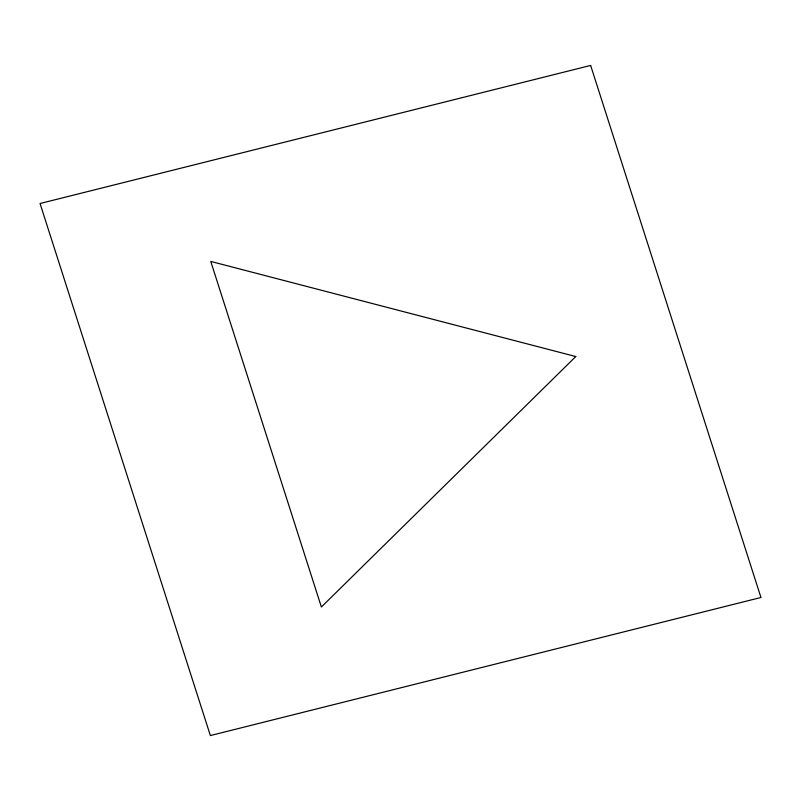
<?xml version="1.0" encoding="UTF-8"?>
<svg xmlns="http://www.w3.org/2000/svg" width="801" height="801" viewBox="0 0 801 801"><rect width="100%" height="100%" fill="white"/><g stroke="black" fill="none" stroke-linecap="round" stroke-linejoin="round"><path stroke-width="1.2" d="M575.779 356.545L321.381 607.008L210.763 261.426L575.779 356.545M590.637 65.432L40.05 203.514L210.363 735.568L760.95 597.486L590.637 65.432"/></g></svg>
